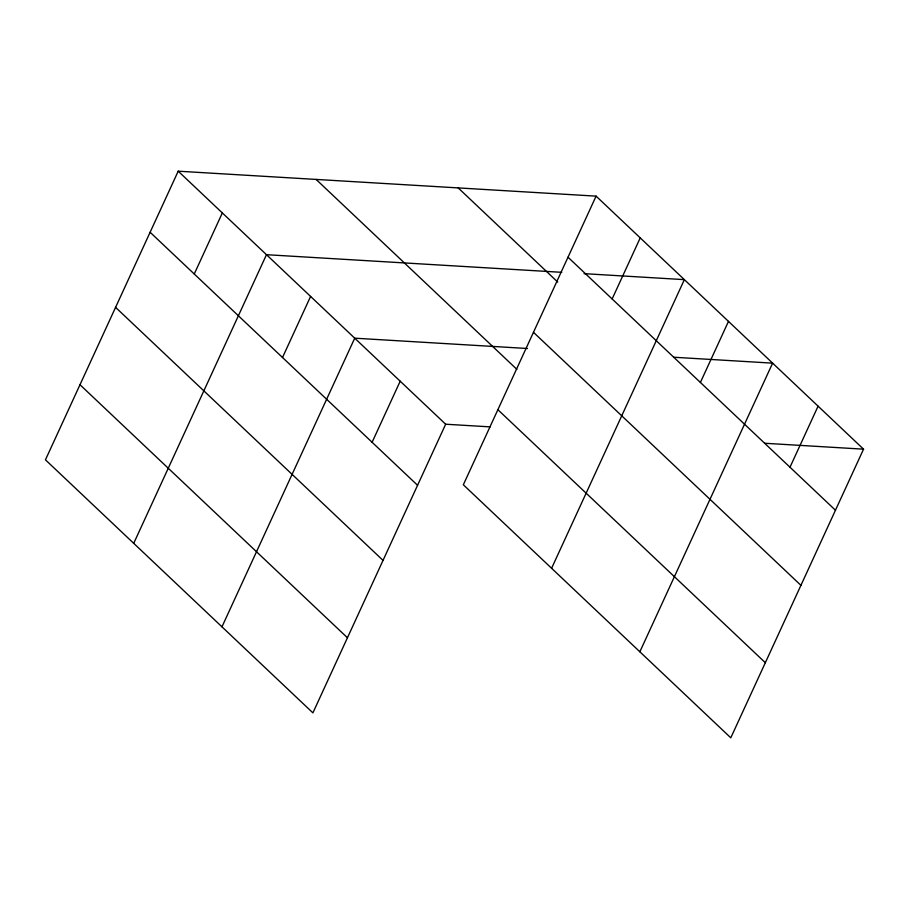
<?xml version="1.0" encoding="UTF-8"?>
<svg xmlns="http://www.w3.org/2000/svg" width="909" height="909" viewBox="0 0 909 909"><rect width="100%" height="100%" fill="white"/><g stroke="black" fill="none" stroke-linecap="round" stroke-linejoin="round"><path stroke-width="1.36" d="M596.099 196.139L463.34 484.781L730.791 737.813L863.55 449.171L596.099 196.139L178.209 171.187L45.45 459.829L312.901 712.861L445.66 424.219L490.235 426.878M194.253 274.007L222.341 212.933M133.714 543.332L266.473 254.69L561.773 272.325M282.506 357.51L310.594 296.436M221.966 626.835L354.726 338.182L527.459 348.499M372.111 442.274L400.199 381.201M612.143 298.959L640.231 237.885M551.593 568.284L684.363 279.642L584.067 273.654M700.396 382.462L728.484 321.388M639.856 651.787L772.616 363.146L673.717 357.237M789.989 467.226L818.089 406.153M764.651 443.262L863.55 449.171M568.011 257.213L835.462 510.244M458.193 187.902L557.74 282.085M533.469 332.308L800.92 585.339M316.116 179.425L516.88 369.361M497.882 409.686L765.333 662.718M178.209 171.187L445.66 424.219M150.121 232.261L417.572 485.292M115.579 307.356L383.03 560.387M79.992 384.734L347.443 637.766"/></g></svg>
